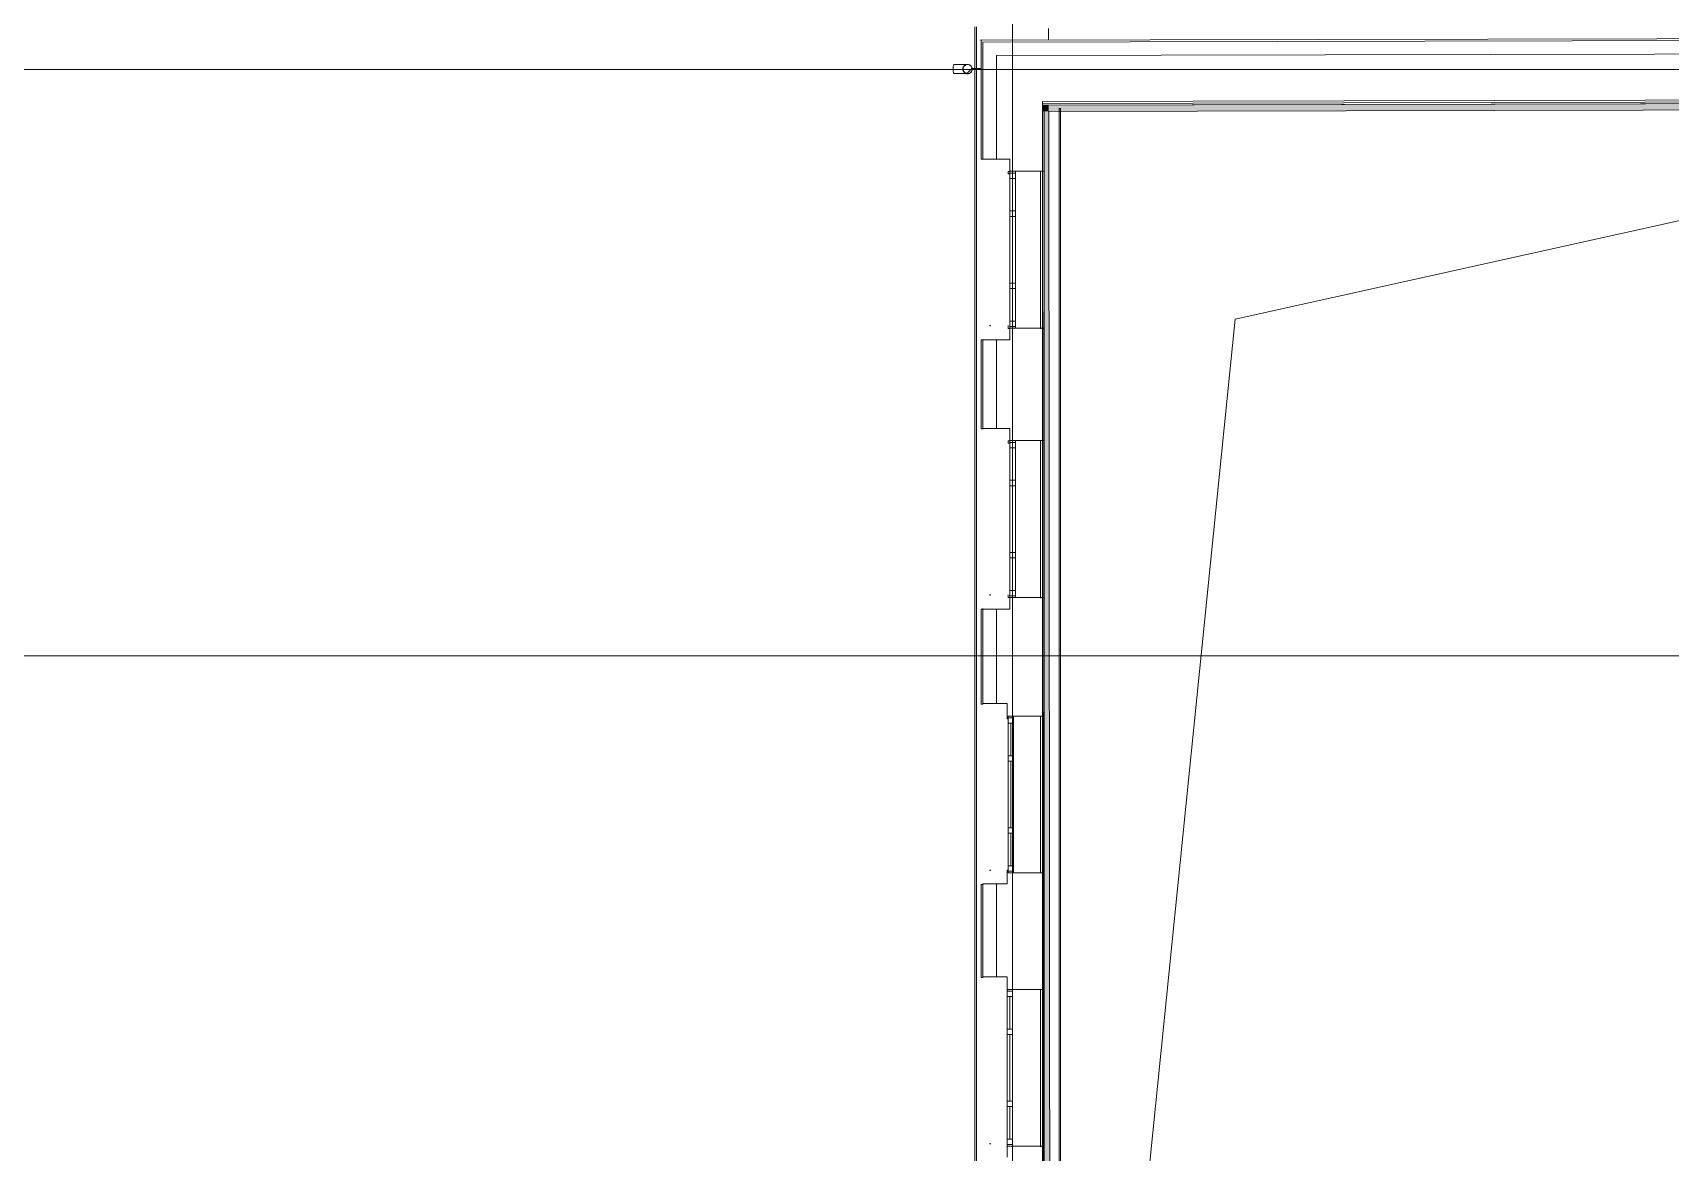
# Model space of a CAD drawing. Header units: millimetres. Extents: x -546 to 1681, y -650 to 1730.
# Drawn here: x 375.6 to 557.1, y 598.3 to 722.4 of the extents above; entities that cross this region are included whole.
import ezdxf

# ---------------------------------------------------------------- set-up
doc = ezdxf.new("R2010")
doc.units = ezdxf.units.MM

msp = doc.modelspace()

# ---------------------------------------------------------------- hatches: boundary and pattern name
h = msp.add_hatch(color=7)
h.dxf.hatch_style = 2
h.paths.add_polyline_path([(480.79, 721.61), (480.77, 721.67), (480.7, 721.7), (480.64, 721.67), (480.61, 721.61), (480.61, 721.6), (480.64, 721.53), (480.7, 721.51), (480.77, 721.53), (480.79, 721.6)])
h = msp.add_hatch(color=7)
h.dxf.hatch_style = 2
h.paths.add_polyline_path([(479.07, 717.82), (479.13, 717.84), (479.16, 717.91), (479.13, 717.97), (479.07, 718), (479.06, 718), (478.99, 717.97), (478.97, 717.91), (478.99, 717.84), (479.06, 717.82)])
at = {"true_color": 0xf1d696}
h = msp.add_hatch(color=41, dxfattribs=at)
h.dxf.hatch_style = 2
h.paths.add_polyline_path([(488.2, 713.71), (487.5, 713.71), (487.5, 714.41)])
h = msp.add_hatch(color=41, dxfattribs=at)
h.dxf.hatch_style = 2
h.paths.add_polyline_path([(487.5, 714.41), (488.2, 714.41), (488.2, 713.71)])
h = msp.add_hatch(color=41, dxfattribs=at)
h.dxf.hatch_style = 2
h.paths.add_polyline_path([(488.4, 492.51), (487.7, 492.51), (487.5, 713.71), (488.2, 713.71)])
h = msp.add_hatch(color=41, dxfattribs=at)
h.dxf.hatch_style = 2
h.paths.add_polyline_path([(488.2, 713.71), (488.2, 714.41), (603.57, 714.66), (603.57, 713.96)])
h = msp.add_hatch(color=7)
h.dxf.hatch_style = 2
h.paths.add_polyline_path([(481.61, 689.97), (481.64, 689.91), (481.7, 689.88), (481.76, 689.91), (481.79, 689.97), (481.79, 689.98), (481.76, 690.04), (481.7, 690.07), (481.64, 690.04), (481.61, 689.98)])
h = msp.add_hatch(color=7)
h.dxf.hatch_style = 2
h.paths.add_polyline_path([(487.39, 689.68), (487.36, 689.74), (487.3, 689.77), (487.24, 689.74), (487.21, 689.68), (487.21, 689.67), (487.24, 689.61), (487.3, 689.58), (487.36, 689.61), (487.39, 689.67)])
h = msp.add_hatch(color=7)
h.dxf.hatch_style = 2
h.paths.add_polyline_path([(487.5, 689.77), (487.44, 689.74), (487.41, 689.68), (487.44, 689.62), (487.5, 689.59), (487.57, 689.62), (487.59, 689.68), (487.57, 689.74)])
h = msp.add_hatch(color=7)
h.dxf.hatch_style = 2
h.paths.add_polyline_path([(480.81, 678.55), (480.84, 678.49), (480.9, 678.46), (480.96, 678.49), (480.99, 678.55), (480.99, 678.56), (480.96, 678.63), (480.9, 678.65), (480.84, 678.63), (480.81, 678.56)])
h = msp.add_hatch(color=7)
h.dxf.hatch_style = 2
h.paths.add_polyline_path([(481.61, 660.12), (481.64, 660.05), (481.7, 660.03), (481.76, 660.05), (481.79, 660.12), (481.79, 660.13), (481.76, 660.19), (481.7, 660.22), (481.64, 660.19), (481.61, 660.13)])
h = msp.add_hatch(color=7)
h.dxf.hatch_style = 2
h.paths.add_polyline_path([(487.39, 659.83), (487.36, 659.89), (487.3, 659.92), (487.24, 659.89), (487.21, 659.83), (487.21, 659.82), (487.24, 659.75), (487.3, 659.73), (487.36, 659.75), (487.39, 659.82)])
h = msp.add_hatch(color=7)
h.dxf.hatch_style = 2
h.paths.add_polyline_path([(487.5, 659.92), (487.44, 659.89), (487.41, 659.83), (487.44, 659.76), (487.5, 659.74), (487.57, 659.76), (487.59, 659.83), (487.57, 659.89)])
h = msp.add_hatch(color=7)
h.dxf.hatch_style = 2
h.paths.add_polyline_path([(480.99, 658.56), (480.96, 658.63), (480.9, 658.65), (480.84, 658.63), (480.81, 658.56), (480.81, 658.55), (480.84, 658.49), (480.9, 658.46), (480.96, 658.49), (480.99, 658.55)])
h = msp.add_hatch(color=7)
h.dxf.hatch_style = 2
h.paths.add_polyline_path([(481.61, 629.59), (481.64, 629.52), (481.7, 629.5), (481.76, 629.52), (481.79, 629.59), (481.79, 629.6), (481.76, 629.66), (481.7, 629.69), (481.64, 629.66), (481.61, 629.6)])
h = msp.add_hatch(color=7)
h.dxf.hatch_style = 2
h.paths.add_polyline_path([(487.5, 629.39), (487.44, 629.36), (487.41, 629.3), (487.44, 629.23), (487.5, 629.21), (487.57, 629.23), (487.59, 629.3), (487.57, 629.36)])
h = msp.add_hatch(color=7)
h.dxf.hatch_style = 2
h.paths.add_polyline_path([(481.61, 599.29), (481.64, 599.23), (481.7, 599.2), (481.76, 599.23), (481.79, 599.29), (481.76, 599.36), (481.7, 599.39), (481.64, 599.36)])
h = msp.add_hatch(color=7)
h.dxf.hatch_style = 2
h.paths.add_polyline_path([(483.69, 599), (483.66, 599.06), (483.6, 599.09), (483.54, 599.06), (483.51, 599), (483.54, 598.93), (483.6, 598.9), (483.66, 598.93)])
h = msp.add_hatch(color=7)
h.dxf.hatch_style = 2
h.paths.add_polyline_path([(487.39, 599), (487.36, 599.06), (487.3, 599.09), (487.24, 599.06), (487.21, 599), (487.24, 598.93), (487.3, 598.9), (487.36, 598.93)])

# ---------------------------------------------------------------- linework, layer by layer
at = {"color": 7, "lineweight": 0}
for points in [[(484.17, 197.82), (484.17, 730.15)], [(480, 718.45), (480, 723.09)], [(480.2, 718.45), (480.2, 723.09)], [(488.19, 722.91), (488.19, 721.62)], [(488.19, 721.62), (488.19, 722.89)], [(611.79, 721.89), (480.7, 721.61)], [(611.79, 721.88), (480.7, 721.6)], [(480.7, 721.6), (611.79, 721.88)], [(480.7, 721.6), (480.7, 708.41)], [(480.9, 721.4), (611.59, 721.68)], [(480.9, 719.9), (480.9, 721.4)], [(480.9, 708.41), (480.9, 719.9)], [(482.4, 719.9), (610.1, 720.17)], [(482.4, 719.9), (482.4, 708.41)], [(187.21, 718.37), (863.73, 718.37)], [(477.58, 718.41), (477.59, 718.51), (477.6, 718.6), (477.61, 718.69), (477.63, 718.76), (477.65, 718.82), (477.68, 718.87), (477.71, 718.9), (477.74, 718.91)], [(477.74, 717.91), (477.71, 717.92), (477.68, 717.95), (477.65, 717.99), (477.63, 718.05), (477.61, 718.13), (477.6, 718.21), (477.59, 718.31), (477.58, 718.41)], [(478.16, 718.91), (477.74, 718.91)], [(477.74, 717.91), (478.16, 717.91)], [(478.16, 718.91), (478.22, 718.91)], [(478.19, 717.91), (478.16, 717.91)], [(478.24, 717.91), (478.19, 717.91)], [(478.22, 718.91), (478.28, 718.91)], [(478.3, 717.91), (478.24, 717.91)], [(478.28, 718.91), (478.33, 718.91)], [(478.35, 717.91), (478.3, 717.91)], [(478.33, 718.91), (478.39, 718.91)], [(478.41, 717.91), (478.35, 717.91)], [(478.39, 718.91), (478.44, 718.91)], [(478.46, 717.91), (478.41, 717.91)], [(478.44, 718.91), (478.49, 718.91)], [(478.51, 717.91), (478.46, 717.91)], [(478.49, 718.91), (478.54, 718.91)], [(478.56, 717.91), (478.51, 717.91)], [(478.54, 718.91), (478.59, 718.91)], [(478.61, 717.91), (478.56, 717.91)], [(478.59, 718.91), (478.64, 718.91)], [(478.66, 717.91), (478.61, 717.91)], [(478.64, 718.91), (478.68, 718.91)], [(478.7, 717.91), (478.66, 717.91)], [(478.68, 718.41), (478.69, 718.51), (478.72, 718.61), (478.77, 718.7), (478.83, 718.78), (478.91, 718.84), (479, 718.89), (479.1, 718.92), (479.2, 718.93), (479.31, 718.92), (479.4, 718.89), (479.49, 718.84), (479.57, 718.78), (479.63, 718.7), (479.68, 718.61), (479.71, 718.51), (479.72, 718.41)], [(478.68, 718.91), (478.73, 718.91)], [(479.72, 718.41), (479.71, 718.3), (479.68, 718.21), (479.63, 718.12), (479.57, 718.04), (479.49, 717.98), (479.4, 717.93), (479.31, 717.9), (479.2, 717.89), (479.1, 717.9), (479, 717.93), (478.91, 717.98), (478.83, 718.04), (478.77, 718.12), (478.72, 718.21), (478.69, 718.3), (478.68, 718.41)], [(478.7, 718.41), (478.71, 718.51), (478.74, 718.6), (478.79, 718.69), (478.85, 718.76), (478.92, 718.82), (479.01, 718.87), (479.1, 718.9), (479.2, 718.91), (479.3, 718.9), (479.4, 718.87), (479.48, 718.82), (479.55, 718.76), (479.62, 718.69), (479.66, 718.6), (479.69, 718.51), (479.7, 718.41)], [(479.7, 718.41), (479.69, 718.31), (479.66, 718.21), (479.62, 718.13), (479.55, 718.05), (479.48, 717.99), (479.4, 717.95), (479.3, 717.92), (479.2, 717.91), (479.1, 717.92), (479.01, 717.95), (478.92, 717.99), (478.85, 718.05), (478.79, 718.13), (478.74, 718.21), (478.71, 718.31), (478.7, 718.41)], [(478.75, 717.91), (478.7, 717.91)], [(478.73, 718.91), (478.77, 718.91)], [(478.79, 717.91), (478.75, 717.91)], [(478.77, 718.91), (478.81, 718.91)], [(478.83, 717.91), (478.79, 717.91)], [(478.81, 718.91), (478.85, 718.91)], [(478.87, 717.91), (478.83, 717.91)], [(478.85, 718.91), (478.89, 718.91)], [(478.9, 717.91), (478.87, 717.91)], [(478.89, 718.91), (478.92, 718.91)], [(478.94, 717.91), (478.9, 717.91)], [(478.92, 718.91), (478.96, 718.91)], [(478.97, 717.91), (478.94, 717.91)], [(478.96, 718.91), (478.99, 718.91)], [(479, 717.91), (478.97, 717.91)], [(478.99, 718.91), (479.02, 718.91)], [(479.03, 717.91), (479, 717.91)], [(479.02, 718.91), (479.05, 718.91)], [(479.06, 717.91), (479.03, 717.91)], [(479.05, 718.91), (479.07, 718.91)], [(479.12, 717.92), (479.68, 718.49)], [(480.7, 718.46), (479.71, 718.46)], [(479.71, 718.36), (480.7, 718.36)], [(480, 592.23), (480, 718.36)], [(480.2, 592.23), (480.2, 718.36)], [(487.5, 714.81), (604.51, 715.06)], [(604.37, 714.86), (487.5, 714.61)], [(487.5, 714.81), (487.5, 707.08)], [(603.57, 714.66), (487.5, 714.41)], [(487.5, 714.41), (487.5, 713.71)], [(487.5, 713.71), (487.7, 491.81)], [(487.7, 714.41), (604.37, 714.66)], [(487.7, 707.08), (487.7, 714.41)], [(488.2, 713.71), (603.57, 713.96)], [(488.4, 492.51), (488.2, 713.71)], [(489.37, 528.35), (489.37, 714.03)], [(489.49, 714.03), (489.37, 714.03)], [(489.49, 714.03), (489.49, 528.18)], [(480.7, 708.41), (482.4, 708.41)], [(482.4, 708.41), (483.9, 708.41)], [(483.9, 708.41), (483.9, 707.08)], [(483.7, 706.78), (483.7, 707.07)], [(483.7, 707.07), (483.9, 707.07)], [(483.7, 706.78), (483.9, 706.78)], [(484.5, 707.08), (483.9, 707.08)], [(483.9, 707.08), (483.9, 706.28)], [(483.9, 707.08), (483.9, 706.28)], [(484.5, 707.08), (483.9, 707.08)], [(484.5, 706.88), (483.9, 706.88)], [(483.9, 706.28), (484.5, 706.28)], [(483.9, 702.68), (483.9, 706.28)], [(484.2, 702.68), (484.2, 706.28)], [(484.5, 707.08), (487.5, 707.08)], [(484.5, 706.28), (484.5, 707.08)], [(484.5, 706.28), (484.5, 707.08)], [(484.5, 706.28), (484.5, 702.68)], [(487.3, 707.08), (487.3, 689.68)], [(487.5, 707.08), (487.7, 707.08)], [(487.5, 689.68), (487.5, 707.08)], [(487.7, 707.08), (487.7, 689.68)], [(483.9, 702.68), (484.5, 702.68)], [(483.9, 702.08), (483.9, 702.68)], [(483.9, 702.68), (483.9, 702.08)], [(484.5, 702.68), (484.5, 702.08)], [(484.5, 702.08), (484.5, 702.68)], [(484.5, 702.08), (483.9, 702.08)], [(483.9, 694.68), (483.9, 702.08)], [(484.2, 694.68), (484.2, 702.08)], [(484.5, 702.08), (484.5, 694.68)], [(483.9, 694.68), (484.5, 694.68)], [(483.9, 694.08), (483.9, 694.68)], [(483.9, 694.68), (483.9, 694.08)], [(484.5, 694.08), (483.9, 694.08)], [(483.9, 690.48), (483.9, 694.08)], [(484.2, 690.48), (484.2, 694.08)], [(484.5, 694.68), (484.5, 694.08)], [(484.5, 694.08), (484.5, 694.68)], [(484.5, 694.08), (484.5, 690.48)], [(483.7, 689.67), (483.7, 689.97)], [(483.9, 690.48), (484.5, 690.48)], [(483.9, 689.68), (483.9, 690.48)], [(483.9, 690.48), (483.9, 689.68)], [(484.5, 690.48), (484.5, 689.68)], [(484.5, 689.68), (484.5, 690.48)], [(480.7, 688.41), (480.7, 678.55)], [(482.4, 688.41), (480.7, 688.41)], [(480.9, 678.56), (480.9, 688.41)], [(483.9, 688.41), (482.4, 688.41)], [(482.4, 688.41), (482.4, 678.56)], [(483.9, 689.67), (483.7, 689.67)], [(484.5, 689.88), (483.9, 689.88)], [(483.9, 689.68), (483.9, 688.41)], [(484.5, 689.68), (483.9, 689.68)], [(483.9, 689.68), (484.5, 689.68)], [(487.5, 689.68), (484.5, 689.68)], [(487.5, 689.68), (487.5, 677.23)], [(487.7, 689.68), (487.5, 689.68)], [(487.7, 677.23), (487.7, 689.68)], [(480.7, 678.55), (480.9, 678.55)], [(480.9, 678.56), (482.4, 678.56)], [(482.4, 678.56), (483.9, 678.56)], [(483.9, 678.56), (483.9, 677.23)], [(484.5, 677.23), (483.9, 677.23)], [(483.9, 677.23), (483.9, 676.43)], [(483.9, 677.23), (483.9, 676.43)], [(484.5, 677.23), (483.9, 677.23)], [(484.5, 677.23), (487.5, 677.23)], [(484.5, 676.43), (484.5, 677.23)], [(484.5, 676.43), (484.5, 677.23)], [(487.3, 677.23), (487.3, 659.83)], [(487.5, 677.23), (487.7, 677.23)], [(487.5, 659.83), (487.5, 677.23)], [(487.7, 677.23), (487.7, 659.83)], [(483.7, 676.93), (483.7, 677.22)], [(483.7, 677.22), (483.9, 677.22)], [(483.7, 676.93), (483.9, 676.93)], [(484.5, 677.03), (483.9, 677.03)], [(483.9, 676.43), (484.5, 676.43)], [(483.9, 672.83), (483.9, 676.43)], [(484.2, 672.83), (484.2, 676.43)], [(484.5, 676.43), (484.5, 672.83)], [(483.9, 672.83), (484.5, 672.83)], [(483.9, 672.23), (483.9, 672.83)], [(483.9, 672.83), (483.9, 672.23)], [(484.5, 672.23), (483.9, 672.23)], [(483.9, 664.83), (483.9, 672.23)], [(484.2, 664.83), (484.2, 672.23)], [(484.5, 672.83), (484.5, 672.23)], [(484.5, 672.23), (484.5, 672.83)], [(484.5, 672.23), (484.5, 664.83)], [(483.9, 664.83), (484.5, 664.83)], [(483.9, 664.23), (483.9, 664.83)], [(483.9, 664.83), (483.9, 664.23)], [(484.5, 664.83), (484.5, 664.23)], [(484.5, 664.23), (484.5, 664.83)], [(484.5, 664.23), (483.9, 664.23)], [(483.9, 660.63), (483.9, 664.23)], [(484.2, 660.63), (484.2, 664.23)], [(484.5, 664.23), (484.5, 660.63)], [(483.7, 659.82), (483.7, 660.12)], [(483.9, 659.82), (483.7, 659.82)], [(483.9, 660.63), (484.5, 660.63)], [(483.9, 659.83), (483.9, 660.63)], [(483.9, 660.63), (483.9, 659.83)], [(484.5, 660.03), (483.9, 660.03)], [(483.9, 659.83), (483.9, 658.56)], [(484.5, 659.83), (483.9, 659.83)], [(483.9, 659.83), (484.5, 659.83)], [(484.5, 660.63), (484.5, 659.83)], [(484.5, 659.83), (484.5, 660.63)], [(487.5, 659.83), (484.5, 659.83)], [(487.5, 659.83), (487.5, 646.7)], [(487.7, 659.83), (487.5, 659.83)], [(487.7, 646.7), (487.7, 659.83)], [(480.9, 658.55), (480.7, 658.55)], [(480.7, 658.55), (480.7, 648.02)], [(482.4, 658.56), (480.9, 658.56)], [(480.9, 648.08), (480.9, 658.55)], [(483.9, 658.56), (482.4, 658.56)], [(482.4, 658.56), (482.4, 648.08)], [(187.21, 653.37), (863.73, 653.37)], [(480.7, 648.02), (480.9, 648.02)], [(480.9, 648.02), (480.9, 648.08)], [(480.9, 648.08), (482.4, 648.08)], [(482.4, 648.08), (483.6, 648.08)], [(483.6, 648.08), (483.6, 646.4)], [(483.6, 646.4), (483.7, 646.4)], [(484.3, 646.7), (483.7, 646.7)], [(483.7, 646.7), (483.7, 645.9)], [(483.7, 646.7), (483.7, 645.9)], [(484.3, 646.7), (483.7, 646.7)], [(484.3, 646.5), (483.7, 646.5)], [(484.3, 646.7), (487.5, 646.7)], [(484.3, 645.9), (484.3, 646.7)], [(484.3, 645.9), (484.3, 646.7)], [(487.3, 646.7), (487.3, 629.3)], [(487.5, 646.7), (487.7, 646.7)], [(487.5, 629.3), (487.5, 646.7)], [(487.7, 646.7), (487.7, 629.3)], [(483.7, 645.9), (484.3, 645.9)], [(483.7, 642.3), (483.7, 645.9)], [(484, 642.3), (484, 645.9)], [(484.3, 645.9), (484.3, 642.3)], [(483.7, 642.3), (484.3, 642.3)], [(483.7, 641.7), (483.7, 642.3)], [(483.7, 642.3), (483.7, 641.7)], [(484.3, 641.7), (483.7, 641.7)], [(483.7, 634.3), (483.7, 641.7)], [(484, 634.3), (484, 641.7)], [(484.3, 642.3), (484.3, 641.7)], [(484.3, 641.7), (484.3, 642.3)], [(484.3, 641.7), (484.3, 634.3)], [(483.7, 634.3), (484.3, 634.3)], [(483.7, 633.7), (483.7, 634.3)], [(483.7, 634.3), (483.7, 633.7)], [(484.3, 633.7), (483.7, 633.7)], [(483.7, 630.1), (483.7, 633.7)], [(484, 630.1), (484, 633.7)], [(484.3, 634.3), (484.3, 633.7)], [(484.3, 633.7), (484.3, 634.3)], [(484.3, 633.7), (484.3, 630.1)], [(483.7, 630.1), (484.3, 630.1)], [(483.7, 629.3), (483.7, 630.1)], [(483.7, 630.1), (483.7, 629.3)], [(484.3, 630.1), (484.3, 629.3)], [(484.3, 629.3), (484.3, 630.1)], [(483.6, 629.6), (483.6, 628.08)], [(483.7, 629.6), (483.6, 629.6)], [(484.3, 629.5), (483.7, 629.5)], [(484.3, 629.3), (483.7, 629.3)], [(483.7, 629.3), (484.3, 629.3)], [(487.5, 629.3), (484.3, 629.3)], [(487.5, 629.3), (487.5, 616.4)], [(487.7, 629.3), (487.5, 629.3)], [(487.7, 616.4), (487.7, 629.3)], [(480.9, 628.02), (480.7, 628.02)], [(480.7, 628.02), (480.7, 617.73)], [(482.4, 628.08), (480.9, 628.08)], [(480.9, 628.08), (480.9, 628.02)], [(480.9, 617.79), (480.9, 628.02)], [(483.6, 628.08), (482.4, 628.08)], [(482.4, 628.08), (482.4, 617.79)], [(480.7, 617.73), (480.9, 617.73)], [(480.9, 617.73), (480.9, 617.79)], [(480.9, 617.79), (482.4, 617.79)], [(482.4, 617.79), (483.6, 617.79)], [(483.6, 617.79), (483.6, 616.4)], [(484.2, 616.4), (483.6, 616.4)], [(483.6, 616.4), (483.6, 615.6)], [(483.6, 616.4), (483.6, 615.6)], [(484.2, 616.4), (483.6, 616.4)], [(484.2, 616.2), (483.6, 616.2)], [(483.6, 615.6), (484.2, 615.6)], [(483.6, 612), (483.6, 615.6)], [(483.9, 612), (483.9, 615.6)], [(484.2, 616.4), (487.5, 616.4)], [(484.2, 615.6), (484.2, 616.4)], [(484.2, 615.6), (484.2, 616.4)], [(484.2, 615.6), (484.2, 612)], [(487.3, 616.4), (487.3, 599)], [(487.5, 616.4), (487.7, 616.4)], [(487.5, 599), (487.5, 616.4)], [(487.7, 616.4), (487.7, 599)], [(483.6, 612), (484.2, 612)], [(483.6, 611.4), (483.6, 612)], [(483.6, 612), (483.6, 611.4)], [(484.2, 612), (484.2, 611.4)], [(484.2, 611.4), (484.2, 612)], [(484.2, 611.4), (483.6, 611.4)], [(483.6, 604), (483.6, 611.4)], [(483.9, 604), (483.9, 611.4)], [(484.2, 611.4), (484.2, 604)], [(483.6, 604), (484.2, 604)], [(483.6, 603.4), (483.6, 604)], [(483.6, 604), (483.6, 603.4)], [(484.2, 603.4), (483.6, 603.4)], [(483.6, 599.8), (483.6, 603.4)], [(483.9, 599.8), (483.9, 603.4)], [(484.2, 604), (484.2, 603.4)], [(484.2, 603.4), (484.2, 604)], [(484.2, 603.4), (484.2, 599.8)], [(483.6, 599.8), (484.2, 599.8)], [(483.6, 599), (483.6, 599.8)], [(483.6, 599.8), (483.6, 599)], [(484.2, 599.2), (483.6, 599.2)], [(484.2, 599.8), (484.2, 599)], [(484.2, 599), (484.2, 599.8)], [(484.2, 599), (483.6, 599)], [(483.6, 599), (484.2, 599)], [(483.6, 598.99), (483.6, 597.79)], [(487.5, 599), (484.2, 599)], [(487.5, 599), (487.5, 585.8)], [(487.7, 599), (487.5, 599)], [(487.7, 585.8), (487.7, 599)]]:
    msp.add_lwpolyline(points, dxfattribs=at)
at = {"color": 8, "lineweight": 0, "true_color": 0x6e6e6e}
for points in [[(508.87, 690.7), (605.02, 711.99)], [(488.78, 492.12), (508.87, 690.7)]]:
    msp.add_lwpolyline(points, dxfattribs=at)

doc.saveas('drawing.dxf')
